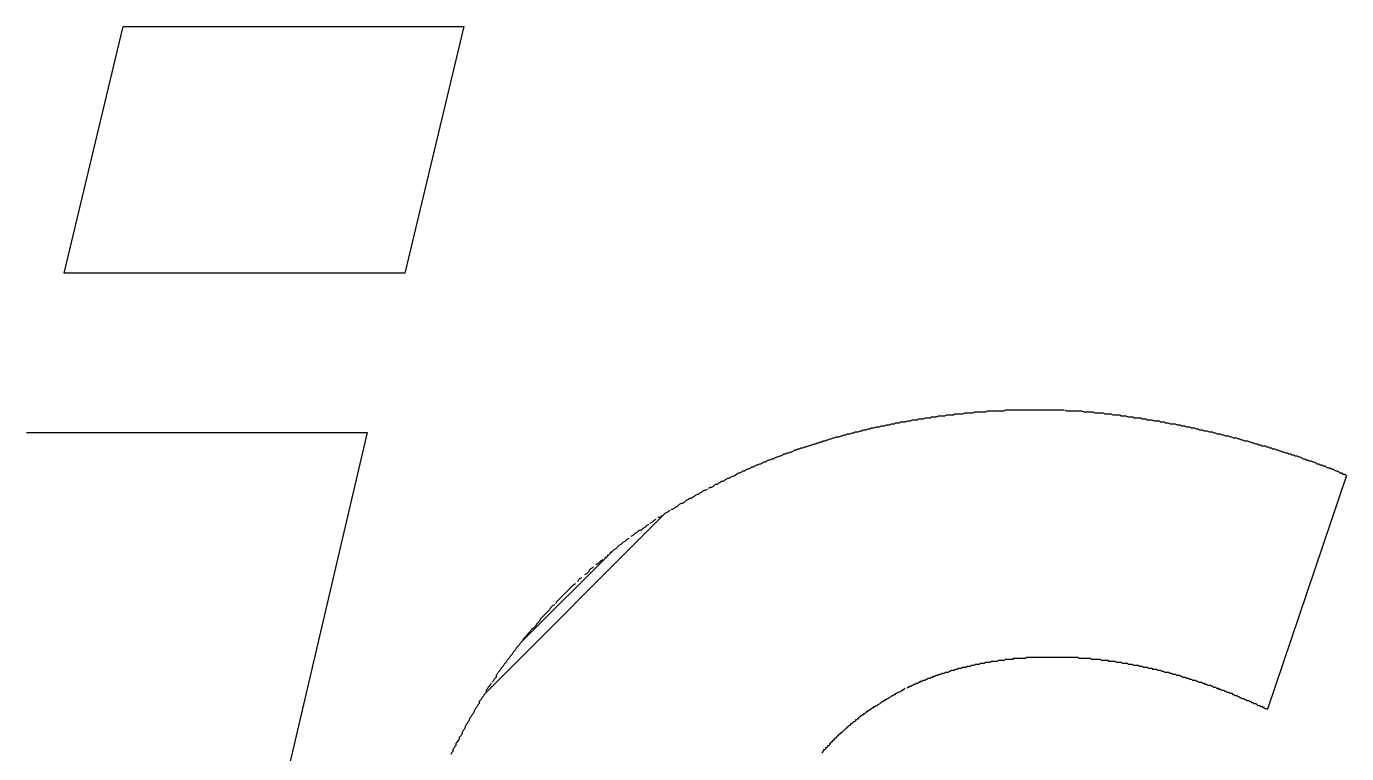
# Model space of a CAD drawing. Extents: x 168 to 388, y 259 to 356.
# Drawn here: x 223.939 to 225.253, y 308.426 to 309.15 of the extents above; entities that cross this region are included whole.
import ezdxf

# ---------------------------------------------------------------- set-up
doc = ezdxf.new("R2010")
doc.units = 0
doc.header["$MEASUREMENT"] = 0
doc.layers.get('0').update_dxf_attribs({"linetype": 'CONTINUOUS'})

msp = doc.modelspace()

# ---------------------------------------------------------------- linework, layer by layer
at = {"color": 7, "linetype": 'Continuous'}
for p, q in [((223.977, 308.9041), (224.0358, 309.1499)), ((224.0358, 309.1499), (224.3748, 309.1499)), ((224.3748, 309.1499), (224.3161, 308.9041)), ((224.3161, 308.9041), (223.977, 308.9041)), ((224.834, 308.76), (224.832, 308.759)), ((224.839, 308.76), (224.834, 308.76)), ((224.84, 308.761), (224.839, 308.76)), ((224.845, 308.761), (224.84, 308.761)), ((224.847, 308.762), (224.845, 308.761)), ((224.853, 308.762), (224.847, 308.762)), ((224.855, 308.763), (224.853, 308.762)), ((224.862, 308.763), (224.855, 308.763)), ((224.863, 308.764), (224.862, 308.763)), ((224.871, 308.764), (224.863, 308.764)), ((224.873, 308.765), (224.871, 308.764)), ((224.881, 308.765), (224.873, 308.765)), ((224.883, 308.766), (224.881, 308.765)), ((224.894, 308.766), (224.883, 308.766)), ((224.896, 308.767), (224.894, 308.766)), ((224.912, 308.767), (224.896, 308.767)), ((224.914, 308.768), (224.912, 308.767)), ((224.972, 308.768), (224.914, 308.768)), ((224.975, 308.767), (224.973, 308.768)), ((224.99, 308.767), (224.975, 308.767)), ((224.992, 308.766), (224.99, 308.767)), ((225.001, 308.766), (224.992, 308.766)), ((225.003, 308.765), (225.001, 308.766)), ((225.011, 308.765), (225.003, 308.765)), ((225.013, 308.764), (225.011, 308.765)), ((225.019, 308.764), (225.013, 308.764)), ((225.021, 308.763), (225.019, 308.764)), ((225.028, 308.763), (225.021, 308.763)), ((225.029, 308.762), (225.028, 308.763)), ((225.034, 308.762), (225.029, 308.762)), ((225.036, 308.761), (225.034, 308.762)), ((225.041, 308.761), (225.036, 308.761)), ((225.042, 308.76), (225.041, 308.761)), ((225.049, 308.76), (225.042, 308.76)), ((225.05, 308.759), (225.049, 308.76)), ((224.769, 308.747), (224.767, 308.746)), ((224.771, 308.747), (224.769, 308.747)), ((224.772, 308.748), (224.771, 308.747)), ((224.775, 308.748), (224.772, 308.748)), ((224.777, 308.749), (224.775, 308.748)), ((224.779, 308.749), (224.777, 308.749)), ((224.78, 308.75), (224.779, 308.749)), ((224.783, 308.75), (224.78, 308.75)), ((224.785, 308.751), (224.783, 308.75)), ((224.788, 308.751), (224.785, 308.751)), ((224.79, 308.752), (224.788, 308.751)), ((224.793, 308.752), (224.79, 308.752)), ((224.795, 308.753), (224.793, 308.752)), ((224.798, 308.753), (224.795, 308.753)), ((224.8, 308.754), (224.798, 308.753)), ((224.803, 308.754), (224.8, 308.754)), ((224.804, 308.755), (224.803, 308.754)), ((224.808, 308.755), (224.804, 308.755)), ((224.809, 308.756), (224.808, 308.755)), ((224.814, 308.756), (224.809, 308.756)), ((224.816, 308.757), (224.814, 308.756)), ((224.819, 308.757), (224.816, 308.757)), ((224.821, 308.758), (224.819, 308.757)), ((224.826, 308.758), (224.821, 308.758)), ((224.827, 308.759), (224.826, 308.758)), ((224.832, 308.759), (224.827, 308.759)), ((225.054, 308.759), (225.05, 308.759)), ((225.055, 308.758), (225.054, 308.759)), ((225.06, 308.758), (225.055, 308.758)), ((225.062, 308.757), (225.06, 308.758)), ((225.067, 308.757), (225.062, 308.757)), ((225.068, 308.756), (225.067, 308.757)), ((225.072, 308.756), (225.068, 308.756)), ((225.073, 308.755), (225.072, 308.756)), ((225.076, 308.755), (225.073, 308.755)), ((225.078, 308.754), (225.076, 308.755)), ((225.083, 308.754), (225.078, 308.754)), ((225.085, 308.753), (225.083, 308.754)), ((225.088, 308.753), (225.085, 308.753)), ((225.089, 308.752), (225.088, 308.753)), ((225.093, 308.752), (225.089, 308.752)), ((225.094, 308.751), (225.093, 308.752)), ((225.097, 308.751), (225.094, 308.751)), ((225.099, 308.75), (225.097, 308.751)), ((225.102, 308.75), (225.099, 308.75)), ((225.104, 308.749), (225.102, 308.75)), ((225.106, 308.749), (225.104, 308.749)), ((225.107, 308.748), (225.106, 308.749)), ((225.11, 308.748), (225.107, 308.748)), ((225.112, 308.747), (225.11, 308.748)), ((225.115, 308.747), (225.112, 308.747)), ((225.117, 308.746), (225.115, 308.747)), ((223.9395, 308.7458), (224.2785, 308.7458)), ((224.2785, 308.7458), (224.0518, 307.7756)), ((224.723, 308.734), (224.721, 308.733)), ((224.725, 308.734), (224.723, 308.734)), ((224.726, 308.735), (224.725, 308.734)), ((224.728, 308.735), (224.726, 308.735)), ((224.729, 308.736), (224.728, 308.735)), ((224.731, 308.736), (224.729, 308.736)), ((224.732, 308.737), (224.731, 308.736)), ((224.734, 308.737), (224.732, 308.737)), ((224.736, 308.738), (224.734, 308.737)), ((224.737, 308.738), (224.736, 308.738)), ((224.739, 308.739), (224.737, 308.738)), ((224.74, 308.739), (224.739, 308.739)), ((224.742, 308.74), (224.74, 308.739)), ((224.743, 308.74), (224.742, 308.74)), ((224.745, 308.741), (224.743, 308.74)), ((224.748, 308.741), (224.745, 308.741)), ((224.75, 308.742), (224.748, 308.741)), ((224.751, 308.742), (224.75, 308.742)), ((224.753, 308.743), (224.751, 308.742)), ((224.755, 308.743), (224.753, 308.743)), ((224.756, 308.744), (224.755, 308.743)), ((224.759, 308.744), (224.756, 308.744)), ((224.761, 308.745), (224.759, 308.744)), ((224.763, 308.745), (224.761, 308.745)), ((224.764, 308.746), (224.763, 308.745)), ((224.767, 308.746), (224.764, 308.746)), ((225.12, 308.746), (225.117, 308.746)), ((225.122, 308.745), (225.12, 308.746)), ((225.123, 308.745), (225.122, 308.745)), ((225.125, 308.744), (225.123, 308.745)), ((225.128, 308.744), (225.125, 308.744)), ((225.13, 308.743), (225.128, 308.744)), ((225.131, 308.743), (225.13, 308.743)), ((225.133, 308.742), (225.131, 308.743)), ((225.136, 308.742), (225.133, 308.742)), ((225.138, 308.741), (225.136, 308.742)), ((225.139, 308.741), (225.138, 308.741)), ((225.141, 308.74), (225.139, 308.741)), ((225.144, 308.74), (225.141, 308.74)), ((225.146, 308.739), (225.144, 308.74)), ((225.147, 308.739), (225.146, 308.739)), ((225.149, 308.738), (225.147, 308.739)), ((225.15, 308.738), (225.149, 308.738)), ((225.152, 308.737), (225.15, 308.738)), ((225.155, 308.737), (225.152, 308.737)), ((225.157, 308.736), (225.155, 308.737)), ((225.158, 308.736), (225.157, 308.736)), ((225.16, 308.735), (225.158, 308.736)), ((225.161, 308.735), (225.16, 308.735)), ((225.163, 308.734), (225.161, 308.735)), ((225.165, 308.734), (225.163, 308.734)), ((225.166, 308.733), (225.165, 308.734)), ((224.684, 308.72), (224.683, 308.719)), ((224.686, 308.721), (224.684, 308.72)), ((224.687, 308.721), (224.686, 308.721)), ((224.689, 308.722), (224.687, 308.721)), ((224.69, 308.722), (224.689, 308.722)), ((224.692, 308.723), (224.69, 308.722)), ((224.693, 308.724), (224.692, 308.723)), ((224.695, 308.724), (224.693, 308.724)), ((224.696, 308.725), (224.695, 308.724)), ((224.698, 308.725), (224.696, 308.725)), ((224.7, 308.726), (224.698, 308.725)), ((224.701, 308.726), (224.7, 308.726)), ((224.703, 308.727), (224.701, 308.726)), ((224.704, 308.728), (224.703, 308.727)), ((224.706, 308.728), (224.704, 308.728)), ((224.707, 308.729), (224.706, 308.728)), ((224.709, 308.729), (224.707, 308.729)), ((224.71, 308.73), (224.709, 308.729)), ((224.712, 308.73), (224.71, 308.73)), ((224.714, 308.731), (224.712, 308.73)), ((224.715, 308.731), (224.714, 308.731)), ((224.717, 308.732), (224.715, 308.731)), ((224.718, 308.732), (224.717, 308.732)), ((224.72, 308.733), (224.718, 308.732)), ((224.721, 308.733), (224.72, 308.733)), ((225.168, 308.733), (225.166, 308.733)), ((225.169, 308.732), (225.168, 308.733)), ((225.173, 308.732), (225.169, 308.732)), ((225.174, 308.731), (225.173, 308.732)), ((225.176, 308.731), (225.174, 308.731)), ((225.177, 308.73), (225.176, 308.731)), ((225.179, 308.73), (225.177, 308.73)), ((225.18, 308.729), (225.179, 308.73)), ((225.182, 308.729), (225.18, 308.729)), ((225.184, 308.728), (225.182, 308.729)), ((225.185, 308.728), (225.184, 308.728)), ((225.187, 308.727), (225.185, 308.728)), ((225.188, 308.727), (225.187, 308.727)), ((225.19, 308.726), (225.188, 308.727)), ((225.191, 308.726), (225.19, 308.726)), ((225.193, 308.725), (225.191, 308.726)), ((225.195, 308.725), (225.193, 308.725)), ((225.196, 308.724), (225.195, 308.725)), ((225.198, 308.724), (225.196, 308.724)), ((225.199, 308.723), (225.198, 308.724)), ((225.201, 308.723), (225.199, 308.723)), ((225.202, 308.722), (225.201, 308.723)), ((225.204, 308.722), (225.202, 308.722)), ((225.206, 308.721), (225.204, 308.722)), ((225.207, 308.721), (225.206, 308.721)), ((225.209, 308.72), (225.207, 308.721)), ((225.21, 308.719), (225.209, 308.72)), ((224.652, 308.707), (224.651, 308.706)), ((224.654, 308.707), (224.652, 308.707)), ((224.655, 308.708), (224.654, 308.707)), ((224.657, 308.709), (224.655, 308.708)), ((224.658, 308.709), (224.657, 308.709)), ((224.66, 308.71), (224.658, 308.709)), ((224.661, 308.711), (224.66, 308.71)), ((224.663, 308.711), (224.661, 308.711)), ((224.664, 308.712), (224.663, 308.711)), ((224.666, 308.713), (224.664, 308.712)), ((224.667, 308.713), (224.666, 308.713)), ((224.669, 308.714), (224.667, 308.713)), ((224.67, 308.714), (224.669, 308.714)), ((224.672, 308.715), (224.67, 308.714)), ((224.673, 308.716), (224.672, 308.715)), ((224.675, 308.716), (224.673, 308.716)), ((224.676, 308.717), (224.675, 308.716)), ((224.678, 308.718), (224.676, 308.717)), ((224.679, 308.718), (224.678, 308.718)), ((224.681, 308.719), (224.679, 308.718)), ((224.683, 308.719), (224.681, 308.719)), ((225.212, 308.719), (225.21, 308.719)), ((225.213, 308.718), (225.212, 308.719)), ((225.215, 308.718), (225.213, 308.718)), ((225.216, 308.717), (225.215, 308.718)), ((225.218, 308.717), (225.216, 308.717)), ((225.22, 308.716), (225.218, 308.717)), ((225.221, 308.716), (225.22, 308.716)), ((225.223, 308.715), (225.221, 308.716)), ((225.224, 308.714), (225.223, 308.715)), ((225.226, 308.714), (225.224, 308.714)), ((225.227, 308.713), (225.226, 308.714)), ((225.229, 308.713), (225.227, 308.713)), ((225.23, 308.712), (225.229, 308.713)), ((225.232, 308.712), (225.23, 308.712)), ((225.233, 308.711), (225.232, 308.712)), ((225.235, 308.71), (225.233, 308.711)), ((225.237, 308.71), (225.235, 308.71)), ((225.238, 308.709), (225.237, 308.71)), ((225.24, 308.709), (225.238, 308.709)), ((225.241, 308.708), (225.24, 308.709)), ((225.243, 308.707), (225.241, 308.708)), ((225.244, 308.707), (225.243, 308.707)), ((225.246, 308.706), (225.244, 308.707)), ((224.625, 308.694), (224.623, 308.692)), ((224.627, 308.694), (224.625, 308.694)), ((224.628, 308.695), (224.627, 308.694)), ((224.63, 308.696), (224.628, 308.695)), ((224.631, 308.697), (224.63, 308.696)), ((224.633, 308.697), (224.631, 308.697)), ((224.634, 308.698), (224.633, 308.697)), ((224.636, 308.699), (224.634, 308.698)), ((224.637, 308.7), (224.636, 308.699)), ((224.639, 308.7), (224.637, 308.7)), ((224.64, 308.701), (224.639, 308.7)), ((224.642, 308.702), (224.64, 308.701)), ((224.643, 308.702), (224.642, 308.702)), ((224.645, 308.703), (224.643, 308.702)), ((224.646, 308.704), (224.645, 308.703)), ((224.648, 308.705), (224.646, 308.704)), ((224.649, 308.705), (224.648, 308.705)), ((224.651, 308.706), (224.649, 308.705)), ((225.2533, 308.703), (225.1747, 308.4702)), ((225.247, 308.705), (225.246, 308.706)), ((225.249, 308.705), (225.247, 308.705)), ((225.25, 308.704), (225.249, 308.705)), ((225.252, 308.704), (225.25, 308.704)), ((225.253, 308.703), (225.252, 308.704)), ((224.602, 308.681), (224.601, 308.68)), ((224.604, 308.682), (224.602, 308.681)), ((224.605, 308.683), (224.604, 308.682)), ((224.607, 308.684), (224.605, 308.683)), ((224.608, 308.684), (224.607, 308.684)), ((224.609, 308.685), (224.608, 308.684)), ((224.611, 308.686), (224.609, 308.685)), ((224.612, 308.687), (224.611, 308.686)), ((224.614, 308.688), (224.612, 308.687)), ((224.615, 308.688), (224.614, 308.688)), ((224.617, 308.689), (224.615, 308.688)), ((224.62, 308.691), (224.618, 308.69)), ((224.621, 308.691), (224.62, 308.691)), ((224.623, 308.692), (224.621, 308.691)), ((224.58, 308.668), (224.578, 308.667)), ((224.582, 308.669), (224.581, 308.669)), ((224.584, 308.67), (224.582, 308.669)), ((224.585, 308.671), (224.584, 308.67)), ((224.587, 308.672), (224.585, 308.671)), ((224.589, 308.674), (224.587, 308.672)), ((224.591, 308.675), (224.589, 308.674)), ((224.592, 308.675), (224.591, 308.675)), ((224.594, 308.676), (224.592, 308.675)), ((224.596, 308.678), (224.594, 308.676)), ((224.598, 308.679), (224.596, 308.678)), ((224.599, 308.68), (224.598, 308.679)), ((224.601, 308.68), (224.599, 308.68)), ((224.575, 308.665), (224.395, 308.485)), ((224.562, 308.656), (224.56, 308.655)), ((224.564, 308.658), (224.562, 308.656)), ((224.566, 308.659), (224.564, 308.658)), ((224.57, 308.661), (224.568, 308.661)), ((224.571, 308.662), (224.57, 308.661)), ((224.573, 308.663), (224.571, 308.662)), ((224.577, 308.666), (224.575, 308.665)), ((224.578, 308.667), (224.577, 308.666)), ((224.543, 308.643), (224.541, 308.642)), ((224.545, 308.645), (224.543, 308.643)), ((224.547, 308.646), (224.545, 308.645)), ((224.549, 308.648), (224.547, 308.646)), ((224.551, 308.648), (224.549, 308.648)), ((224.553, 308.65), (224.551, 308.648)), ((224.555, 308.651), (224.553, 308.65)), ((224.557, 308.653), (224.555, 308.651)), ((224.559, 308.654), (224.557, 308.653)), ((224.524, 308.629), (224.431, 308.536)), ((224.526, 308.63), (224.524, 308.629)), ((224.529, 308.633), (224.526, 308.63)), ((224.531, 308.634), (224.529, 308.633)), ((224.533, 308.636), (224.531, 308.634)), ((224.535, 308.637), (224.533, 308.636)), ((224.537, 308.639), (224.535, 308.637)), ((224.539, 308.64), (224.537, 308.639)), ((224.508, 308.615), (224.506, 308.614)), ((224.511, 308.618), (224.508, 308.615)), ((224.513, 308.619), (224.511, 308.618)), ((224.517, 308.622), (224.515, 308.621)), ((224.518, 308.624), (224.517, 308.622)), ((224.522, 308.627), (224.52, 308.626)), ((224.497, 308.605), (224.495, 308.604)), ((224.499, 308.607), (224.497, 308.605)), ((224.5, 308.609), (224.499, 308.607)), ((224.501, 308.61), (224.5, 308.609)), ((224.503, 308.611), (224.501, 308.61)), ((224.504, 308.612), (224.503, 308.611)), ((224.484, 308.594), (224.467, 308.577)), ((224.486, 308.595), (224.484, 308.594)), ((224.489, 308.599), (224.488, 308.597)), ((224.49, 308.6), (224.489, 308.599)), ((224.492, 308.601), (224.49, 308.6)), ((224.467, 308.577), (224.466, 308.575)), ((224.46, 308.569), (224.451, 308.56)), ((224.461, 308.571), (224.46, 308.569)), ((224.463, 308.573), (224.461, 308.571)), ((224.465, 308.574), (224.463, 308.573)), ((224.442, 308.55), (224.441, 308.548)), ((224.444, 308.551), (224.442, 308.55)), ((224.446, 308.553), (224.444, 308.551)), ((224.447, 308.555), (224.446, 308.553)), ((224.45, 308.558), (224.447, 308.555)), ((224.451, 308.56), (224.45, 308.558)), ((224.431, 308.536), (224.43, 308.534)), ((224.434, 308.54), (224.433, 308.538)), ((224.437, 308.543), (224.434, 308.54)), ((224.438, 308.545), (224.437, 308.543)), ((224.441, 308.548), (224.438, 308.545)), ((224.421, 308.523), (224.42, 308.521)), ((224.423, 308.525), (224.421, 308.523)), ((224.424, 308.527), (224.423, 308.525)), ((224.426, 308.529), (224.424, 308.527)), ((224.427, 308.531), (224.426, 308.529)), ((224.43, 308.534), (224.427, 308.531)), ((224.412, 308.511), (224.411, 308.509)), ((224.414, 308.513), (224.412, 308.511)), ((224.415, 308.515), (224.414, 308.513)), ((224.417, 308.517), (224.415, 308.515)), ((224.418, 308.519), (224.417, 308.517)), ((224.42, 308.521), (224.418, 308.519)), ((224.863, 308.509), (224.864, 308.51)), ((224.864, 308.51), (224.866, 308.51)), ((224.866, 308.51), (224.867, 308.511)), ((224.867, 308.511), (224.87, 308.511)), ((224.87, 308.511), (224.871, 308.512)), ((224.871, 308.512), (224.875, 308.512)), ((224.875, 308.512), (224.876, 308.513)), ((224.876, 308.513), (224.879, 308.513)), ((224.879, 308.513), (224.88, 308.514)), ((224.88, 308.514), (224.883, 308.514)), ((224.883, 308.514), (224.884, 308.515)), ((224.884, 308.515), (224.888, 308.515)), ((224.888, 308.515), (224.889, 308.516)), ((224.889, 308.516), (224.893, 308.516)), ((224.893, 308.516), (224.894, 308.517)), ((224.894, 308.517), (224.899, 308.517)), ((224.899, 308.517), (224.9, 308.518)), ((224.9, 308.518), (224.906, 308.518)), ((224.906, 308.518), (224.907, 308.519)), ((224.907, 308.519), (224.913, 308.519)), ((224.913, 308.519), (224.914, 308.52)), ((224.914, 308.52), (224.922, 308.52)), ((224.922, 308.52), (224.922, 308.521)), ((224.922, 308.521), (224.934, 308.521)), ((224.934, 308.521), (224.935, 308.522)), ((224.935, 308.522), (224.986, 308.522)), ((224.986, 308.522), (224.987, 308.521)), ((224.987, 308.521), (224.998, 308.521)), ((224.998, 308.521), (224.999, 308.52)), ((224.999, 308.52), (225.008, 308.52)), ((225.008, 308.52), (225.009, 308.519)), ((225.009, 308.519), (225.016, 308.519)), ((225.016, 308.519), (225.016, 308.518)), ((225.016, 308.518), (225.023, 308.518)), ((225.023, 308.518), (225.024, 308.517)), ((225.024, 308.517), (225.029, 308.517)), ((225.029, 308.517), (225.03, 308.516)), ((225.03, 308.516), (225.035, 308.516)), ((225.035, 308.516), (225.036, 308.515)), ((225.036, 308.515), (225.04, 308.515)), ((225.04, 308.515), (225.041, 308.514)), ((225.041, 308.514), (225.046, 308.514)), ((225.046, 308.514), (225.047, 308.513)), ((225.047, 308.513), (225.05, 308.513)), ((225.05, 308.513), (225.051, 308.512)), ((225.051, 308.512), (225.055, 308.512)), ((225.055, 308.512), (225.056, 308.511)), ((225.056, 308.511), (225.06, 308.511)), ((225.06, 308.511), (225.06, 308.51)), ((225.06, 308.51), (225.064, 308.51)), ((225.064, 308.51), (225.065, 308.509)), ((224.404, 308.498), (224.403, 308.497)), ((224.405, 308.5), (224.404, 308.498)), ((224.407, 308.502), (224.405, 308.5)), ((224.408, 308.505), (224.407, 308.504)), ((224.407, 308.504), (224.407, 308.502)), ((224.409, 308.507), (224.408, 308.505)), ((224.411, 308.509), (224.409, 308.507)), ((224.827, 308.496), (224.828, 308.497)), ((224.828, 308.497), (224.829, 308.497)), ((224.829, 308.497), (224.829, 308.498)), ((224.829, 308.498), (224.831, 308.498)), ((224.831, 308.498), (224.832, 308.499)), ((224.832, 308.499), (224.834, 308.499)), ((224.834, 308.499), (224.835, 308.5)), ((224.835, 308.5), (224.836, 308.5)), ((224.836, 308.5), (224.837, 308.501)), ((224.837, 308.501), (224.839, 308.501)), ((224.839, 308.501), (224.84, 308.502)), ((224.84, 308.502), (224.842, 308.502)), ((224.842, 308.502), (224.842, 308.503)), ((224.842, 308.503), (224.844, 308.503)), ((224.844, 308.503), (224.845, 308.504)), ((224.845, 308.504), (224.847, 308.504)), ((224.847, 308.504), (224.848, 308.505)), ((224.848, 308.505), (224.85, 308.505)), ((224.85, 308.505), (224.851, 308.506)), ((224.851, 308.506), (224.853, 308.506)), ((224.853, 308.506), (224.854, 308.507)), ((224.854, 308.507), (224.857, 308.507)), ((224.857, 308.507), (224.858, 308.508)), ((224.858, 308.508), (224.859, 308.508)), ((224.859, 308.508), (224.86, 308.509)), ((224.86, 308.509), (224.863, 308.509)), ((225.065, 308.509), (225.068, 308.509)), ((225.068, 308.509), (225.069, 308.508)), ((225.069, 308.508), (225.071, 308.508)), ((225.071, 308.508), (225.072, 308.507)), ((225.072, 308.507), (225.076, 308.507)), ((225.076, 308.507), (225.077, 308.506)), ((225.077, 308.506), (225.079, 308.506)), ((225.079, 308.506), (225.08, 308.505)), ((225.08, 308.505), (225.083, 308.505)), ((225.083, 308.505), (225.084, 308.504)), ((225.084, 308.504), (225.087, 308.504)), ((225.087, 308.504), (225.088, 308.503)), ((225.088, 308.503), (225.089, 308.503)), ((225.089, 308.503), (225.09, 308.502)), ((225.09, 308.502), (225.093, 308.502)), ((225.093, 308.502), (225.094, 308.501)), ((225.094, 308.501), (225.096, 308.501)), ((225.096, 308.501), (225.097, 308.5)), ((225.097, 308.5), (225.099, 308.5)), ((225.099, 308.5), (225.1, 308.499)), ((225.1, 308.499), (225.103, 308.499)), ((225.103, 308.499), (225.104, 308.498)), ((225.104, 308.498), (225.105, 308.498)), ((225.105, 308.498), (225.106, 308.497)), ((225.106, 308.497), (225.109, 308.497)), ((225.109, 308.497), (225.11, 308.496)), ((224.395, 308.485), (224.394, 308.483)), ((224.398, 308.49), (224.397, 308.489)), ((224.397, 308.489), (224.397, 308.487)), ((224.399, 308.492), (224.398, 308.49)), ((224.401, 308.494), (224.399, 308.492)), ((224.402, 308.496), (224.401, 308.494)), ((224.8, 308.483), (224.801, 308.484)), ((224.801, 308.484), (224.802, 308.484)), ((224.802, 308.484), (224.803, 308.485)), ((224.803, 308.485), (224.804, 308.485)), ((224.804, 308.485), (224.805, 308.486)), ((224.805, 308.486), (224.806, 308.486)), ((224.806, 308.486), (224.807, 308.487)), ((224.807, 308.487), (224.81, 308.488)), ((224.81, 308.488), (224.811, 308.489)), ((224.811, 308.489), (224.812, 308.489)), ((224.812, 308.489), (224.812, 308.49)), ((224.812, 308.49), (224.813, 308.49)), ((224.813, 308.49), (224.814, 308.491)), ((224.816, 308.491), (224.817, 308.492)), ((224.817, 308.492), (224.818, 308.492)), ((224.818, 308.492), (224.818, 308.493)), ((224.818, 308.493), (224.82, 308.493)), ((224.82, 308.493), (224.821, 308.494)), ((224.821, 308.494), (224.822, 308.494)), ((224.822, 308.494), (224.823, 308.495)), ((224.823, 308.495), (224.824, 308.495)), ((224.824, 308.495), (224.825, 308.496)), ((224.825, 308.496), (224.827, 308.496)), ((225.11, 308.496), (225.112, 308.496)), ((225.112, 308.496), (225.112, 308.495)), ((225.112, 308.495), (225.114, 308.495)), ((225.114, 308.495), (225.115, 308.494)), ((225.115, 308.494), (225.118, 308.494)), ((225.118, 308.494), (225.119, 308.493)), ((225.119, 308.493), (225.12, 308.493)), ((225.12, 308.493), (225.121, 308.492)), ((225.121, 308.492), (225.123, 308.492)), ((225.123, 308.492), (225.124, 308.491)), ((225.124, 308.491), (225.126, 308.491)), ((225.126, 308.491), (225.126, 308.49)), ((225.126, 308.49), (225.128, 308.49)), ((225.128, 308.49), (225.129, 308.489)), ((225.129, 308.489), (225.131, 308.489)), ((225.131, 308.489), (225.132, 308.488)), ((225.132, 308.488), (225.133, 308.488)), ((225.133, 308.488), (225.134, 308.487)), ((225.134, 308.487), (225.136, 308.487)), ((225.136, 308.487), (225.137, 308.486)), ((225.137, 308.486), (225.139, 308.486)), ((225.139, 308.486), (225.14, 308.485)), ((225.14, 308.485), (225.141, 308.485)), ((225.141, 308.485), (225.142, 308.484)), ((225.142, 308.484), (225.144, 308.484)), ((225.144, 308.484), (225.145, 308.483)), ((224.387, 308.472), (224.386, 308.47)), ((224.388, 308.473), (224.387, 308.472)), ((224.389, 308.475), (224.388, 308.473)), ((224.39, 308.476), (224.389, 308.475)), ((224.392, 308.48), (224.39, 308.478)), ((224.39, 308.478), (224.39, 308.476)), ((224.393, 308.482), (224.392, 308.48)), ((224.394, 308.483), (224.393, 308.482)), ((224.78, 308.47), (224.78, 308.471)), ((224.78, 308.471), (224.781, 308.471)), ((224.781, 308.471), (224.782, 308.472)), ((224.782, 308.472), (224.783, 308.472)), ((224.783, 308.472), (224.783, 308.473)), ((224.783, 308.473), (224.784, 308.473)), ((224.784, 308.473), (224.785, 308.474)), ((224.785, 308.474), (224.786, 308.474)), ((224.786, 308.474), (224.787, 308.475)), ((224.787, 308.475), (224.789, 308.476)), ((224.789, 308.476), (224.791, 308.478)), ((224.791, 308.478), (224.792, 308.478)), ((224.792, 308.478), (224.793, 308.479)), ((224.793, 308.479), (224.794, 308.479)), ((224.794, 308.479), (224.794, 308.48)), ((224.794, 308.48), (224.795, 308.48)), ((224.795, 308.48), (224.796, 308.481)), ((224.796, 308.481), (224.797, 308.481)), ((224.797, 308.481), (224.798, 308.482)), ((224.798, 308.482), (224.8, 308.483)), ((225.145, 308.483), (225.146, 308.483)), ((225.146, 308.483), (225.147, 308.482)), ((225.147, 308.482), (225.148, 308.482)), ((225.148, 308.482), (225.149, 308.481)), ((225.149, 308.481), (225.151, 308.481)), ((225.151, 308.481), (225.152, 308.48)), ((225.152, 308.48), (225.153, 308.48)), ((225.153, 308.48), (225.154, 308.479)), ((225.154, 308.479), (225.156, 308.479)), ((225.156, 308.479), (225.157, 308.478)), ((225.157, 308.478), (225.158, 308.478)), ((225.158, 308.478), (225.159, 308.477)), ((225.159, 308.477), (225.16, 308.477)), ((225.16, 308.477), (225.161, 308.476)), ((225.161, 308.476), (225.163, 308.476)), ((225.163, 308.476), (225.164, 308.475)), ((225.164, 308.475), (225.165, 308.474)), ((225.165, 308.474), (225.167, 308.474)), ((225.167, 308.474), (225.168, 308.473)), ((225.168, 308.473), (225.17, 308.473)), ((225.17, 308.473), (225.17, 308.472)), ((225.17, 308.472), (225.171, 308.472)), ((225.171, 308.472), (225.172, 308.471)), ((225.172, 308.471), (225.174, 308.471)), ((225.174, 308.471), (225.175, 308.47)), ((224.379, 308.458), (224.378, 308.456)), ((224.38, 308.459), (224.379, 308.458)), ((224.381, 308.462), (224.38, 308.46)), ((224.38, 308.46), (224.38, 308.459)), ((224.382, 308.463), (224.381, 308.462)), ((224.383, 308.465), (224.382, 308.463)), ((224.384, 308.466), (224.383, 308.465)), ((224.385, 308.468), (224.384, 308.466)), ((224.386, 308.47), (224.385, 308.469)), ((224.385, 308.469), (224.385, 308.468)), ((224.761, 308.456), (224.763, 308.458)), ((224.763, 308.458), (224.764, 308.458)), ((224.764, 308.458), (224.765, 308.459)), ((224.765, 308.459), (224.765, 308.46)), ((224.765, 308.46), (224.766, 308.46)), ((224.766, 308.46), (224.767, 308.461)), ((224.767, 308.461), (224.768, 308.461)), ((224.768, 308.462), (224.769, 308.463)), ((224.768, 308.461), (224.768, 308.462)), ((224.769, 308.463), (224.77, 308.463)), ((224.77, 308.463), (224.77, 308.464)), ((224.77, 308.464), (224.771, 308.464)), ((224.771, 308.464), (224.772, 308.465)), ((224.772, 308.465), (224.773, 308.465)), ((224.773, 308.465), (224.773, 308.466)), ((224.773, 308.466), (224.774, 308.466)), ((224.774, 308.466), (224.776, 308.468)), ((224.776, 308.468), (224.777, 308.468)), ((224.777, 308.468), (224.777, 308.469)), ((224.777, 308.469), (224.778, 308.469)), ((224.778, 308.469), (224.779, 308.47)), ((224.779, 308.47), (224.78, 308.47)), ((224.372, 308.444), (224.37, 308.442)), ((224.373, 308.446), (224.372, 308.444)), ((224.374, 308.449), (224.373, 308.447)), ((224.373, 308.447), (224.373, 308.446)), ((224.375, 308.45), (224.374, 308.449)), ((224.376, 308.452), (224.375, 308.45)), ((224.377, 308.455), (224.376, 308.453)), ((224.376, 308.453), (224.376, 308.452)), ((224.378, 308.456), (224.377, 308.455)), ((224.746, 308.443), (224.747, 308.444)), ((224.747, 308.444), (224.748, 308.444)), ((224.748, 308.445), (224.749, 308.446)), ((224.748, 308.444), (224.748, 308.445)), ((224.749, 308.446), (224.75, 308.446)), ((224.75, 308.446), (224.75, 308.447)), ((224.75, 308.447), (224.751, 308.447)), ((224.751, 308.447), (224.756, 308.452)), ((224.756, 308.452), (224.757, 308.452)), ((224.757, 308.453), (224.758, 308.454)), ((224.757, 308.452), (224.757, 308.453)), ((224.758, 308.454), (224.759, 308.454)), ((224.759, 308.454), (224.76, 308.455)), ((224.76, 308.455), (224.76, 308.456)), ((224.76, 308.456), (224.761, 308.456)), ((224.365, 308.431), (224.364, 308.43)), ((224.366, 308.433), (224.365, 308.431)), ((224.367, 308.434), (224.366, 308.433)), ((224.368, 308.437), (224.367, 308.436)), ((224.367, 308.436), (224.367, 308.434)), ((224.369, 308.439), (224.368, 308.437)), ((224.37, 308.44), (224.369, 308.439)), ((224.37, 308.442), (224.37, 308.44)), ((224.734, 308.43), (224.735, 308.431)), ((224.735, 308.431), (224.735, 308.432)), ((224.735, 308.432), (224.736, 308.432)), ((224.736, 308.432), (224.737, 308.433)), ((224.737, 308.433), (224.737, 308.434)), ((224.737, 308.434), (224.738, 308.434)), ((224.738, 308.434), (224.739, 308.435)), ((224.739, 308.435), (224.739, 308.436)), ((224.739, 308.436), (224.74, 308.436)), ((224.74, 308.437), (224.741, 308.438)), ((224.74, 308.436), (224.74, 308.437)), ((224.741, 308.438), (224.742, 308.438)), ((224.742, 308.439), (224.743, 308.44)), ((224.742, 308.438), (224.742, 308.439)), ((224.743, 308.44), (224.744, 308.44)), ((224.744, 308.441), (224.745, 308.442)), ((224.744, 308.44), (224.744, 308.441)), ((224.745, 308.442), (224.746, 308.442)), ((224.746, 308.442), (224.746, 308.443)), ((224.363, 308.427), (224.362, 308.425)), ((224.364, 308.428), (224.363, 308.427)), ((224.364, 308.43), (224.364, 308.428)), ((224.731, 308.427), (224.732, 308.427)), ((224.732, 308.428), (224.733, 308.429)), ((224.732, 308.427), (224.732, 308.428)), ((224.733, 308.429), (224.733, 308.43)), ((224.733, 308.43), (224.734, 308.43))]:
    msp.add_line(p, q, dxfattribs=at)

doc.saveas('drawing.dxf')
